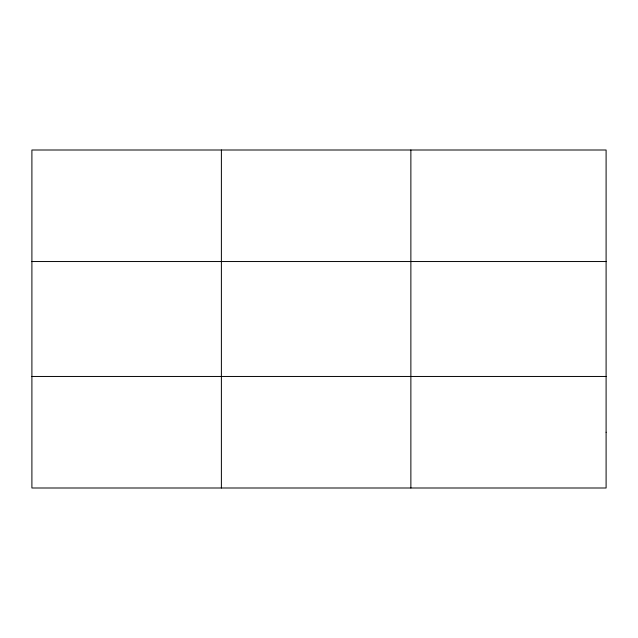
<?xml version="1.0" encoding="UTF-8"?>
<svg xmlns="http://www.w3.org/2000/svg" width="638" height="638" viewBox="0 0 638 638"><rect width="100%" height="100%" fill="white"/><g stroke="black" fill="none" stroke-linecap="round" stroke-linejoin="round"><path stroke-width="0.96" d="M221.386 150.002L221.386 487.998M410.872 150.002L410.872 487.998M31.9 261.54L606.1 261.54M31.9 376.46L606.1 376.46M606.1 432.229L606.1 487.998L31.9 487.998L31.9 150.002L606.1 150.002L606.1 432.229"/></g></svg>
